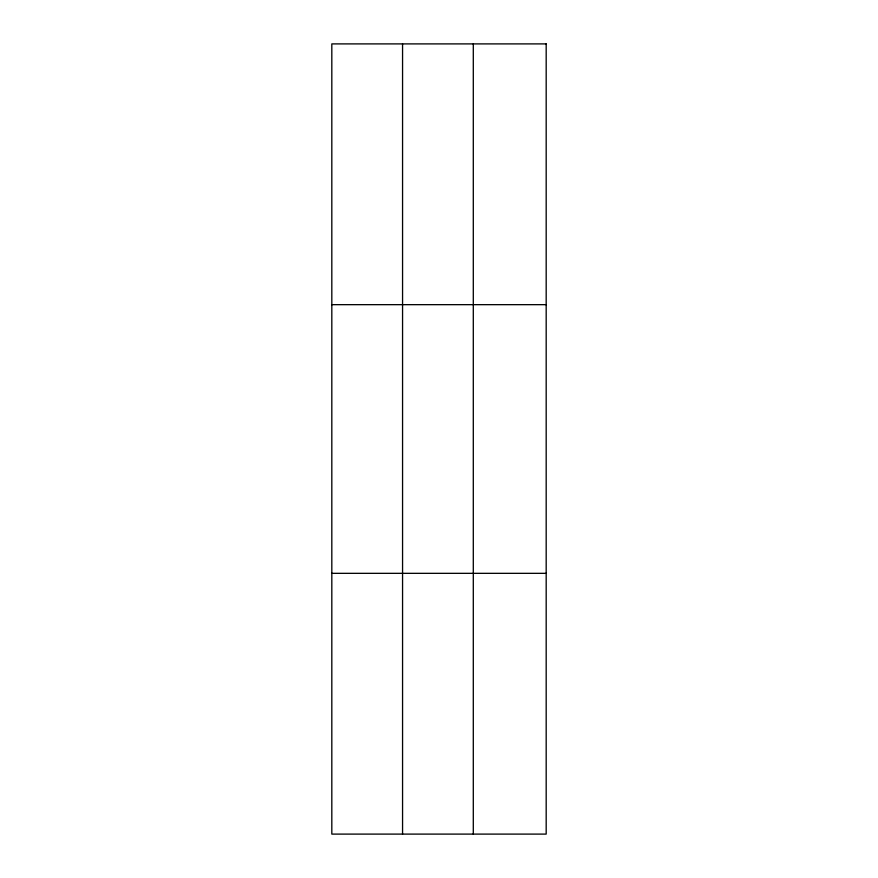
<?xml version="1.0" encoding="UTF-8"?>
<svg xmlns="http://www.w3.org/2000/svg" width="878" height="878" viewBox="0 0 878 878"><rect width="100%" height="100%" fill="white"/><g stroke="black" fill="none" stroke-linecap="round" stroke-linejoin="round"><path stroke-width="1.32" d="M402.563 43.9L402.563 834.1M473.297 43.9L473.297 834.1M331.818 304.666L546.182 304.666M331.818 573.334L546.182 573.334M546.182 43.9L546.182 834.1L331.818 834.1L331.818 43.9L546.182 43.9"/></g></svg>
